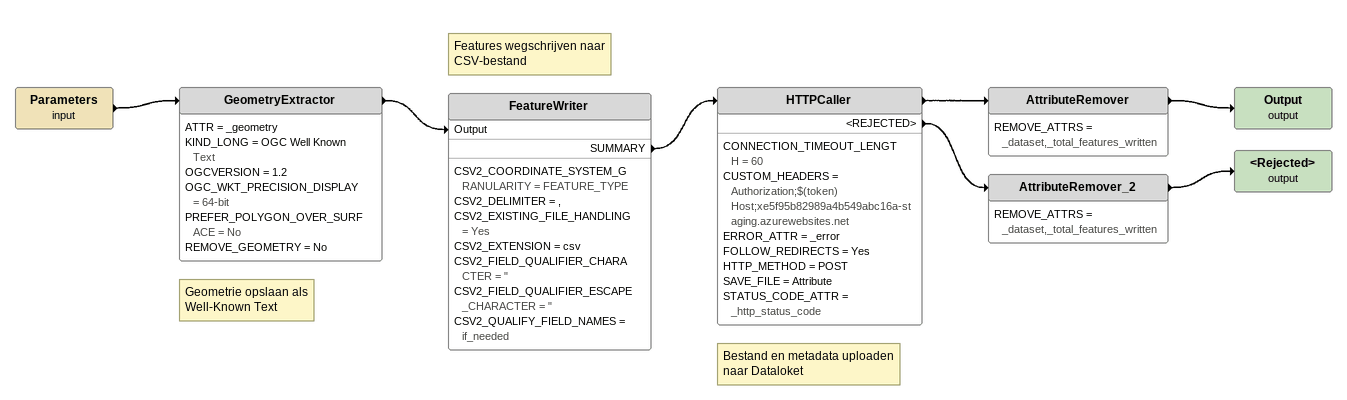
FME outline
Parameters (input)
    -> GeometryExtractor
Note: Geometrie opslaan als Well-Known Text
GeometryExtractor
    ATTR = _geometry
    KIND_LONG = OGC Well Known Text
    OGCVERSION = 1.2
    OGC_WKT_PRECISION_DISPLAY = 64-bit
    PREFER_POLYGON_OVER_SURFACE = No
    REMOVE_GEOMETRY = No
    -> FeatureWriter [Output]
Note: Features wegschrijven naar CSV-bestand
FeatureWriter
    CSV2_COORDINATE_SYSTEM_GRANULARITY = FEATURE_TYPE
    CSV2_DELIMITER = ,
    CSV2_EXISTING_FILE_HANDLING = Yes
    CSV2_EXTENSION = csv
    CSV2_FIELD_QUALIFIER_CHARACTER = "
    CSV2_FIELD_QUALIFIER_ESCAPE_CHARACTER = "
    CSV2_QUALIFY_FIELD_NAMES = if_needed
    SUMMARY -> HTTPCaller
Note: Bestand en metadata uploaden naar Dataloket
HTTPCaller
    CONNECTION_TIMEOUT_LENGTH = 60
    CUSTOM_HEADERS = Authorization;$(token) Host;xe5f95b82989a4b549abc16a-staging.azurewebsites.net
    ERROR_ATTR = _error
    FOLLOW_REDIRECTS = Yes
    HTTP_METHOD = POST
    SAVE_FILE = Attribute
    STATUS_CODE_ATTR = _http_status_code
    -> AttributeRemover
    <REJECTED> -> AttributeRemover_2
AttributeRemover
    REMOVE_ATTRS = _dataset,_total_features_written
    -> Output (output)
Output (output)
AttributeRemover_2
    REMOVE_ATTRS = _dataset,_total_features_written
    -> <Rejected> (output)
<Rejected> (output)
